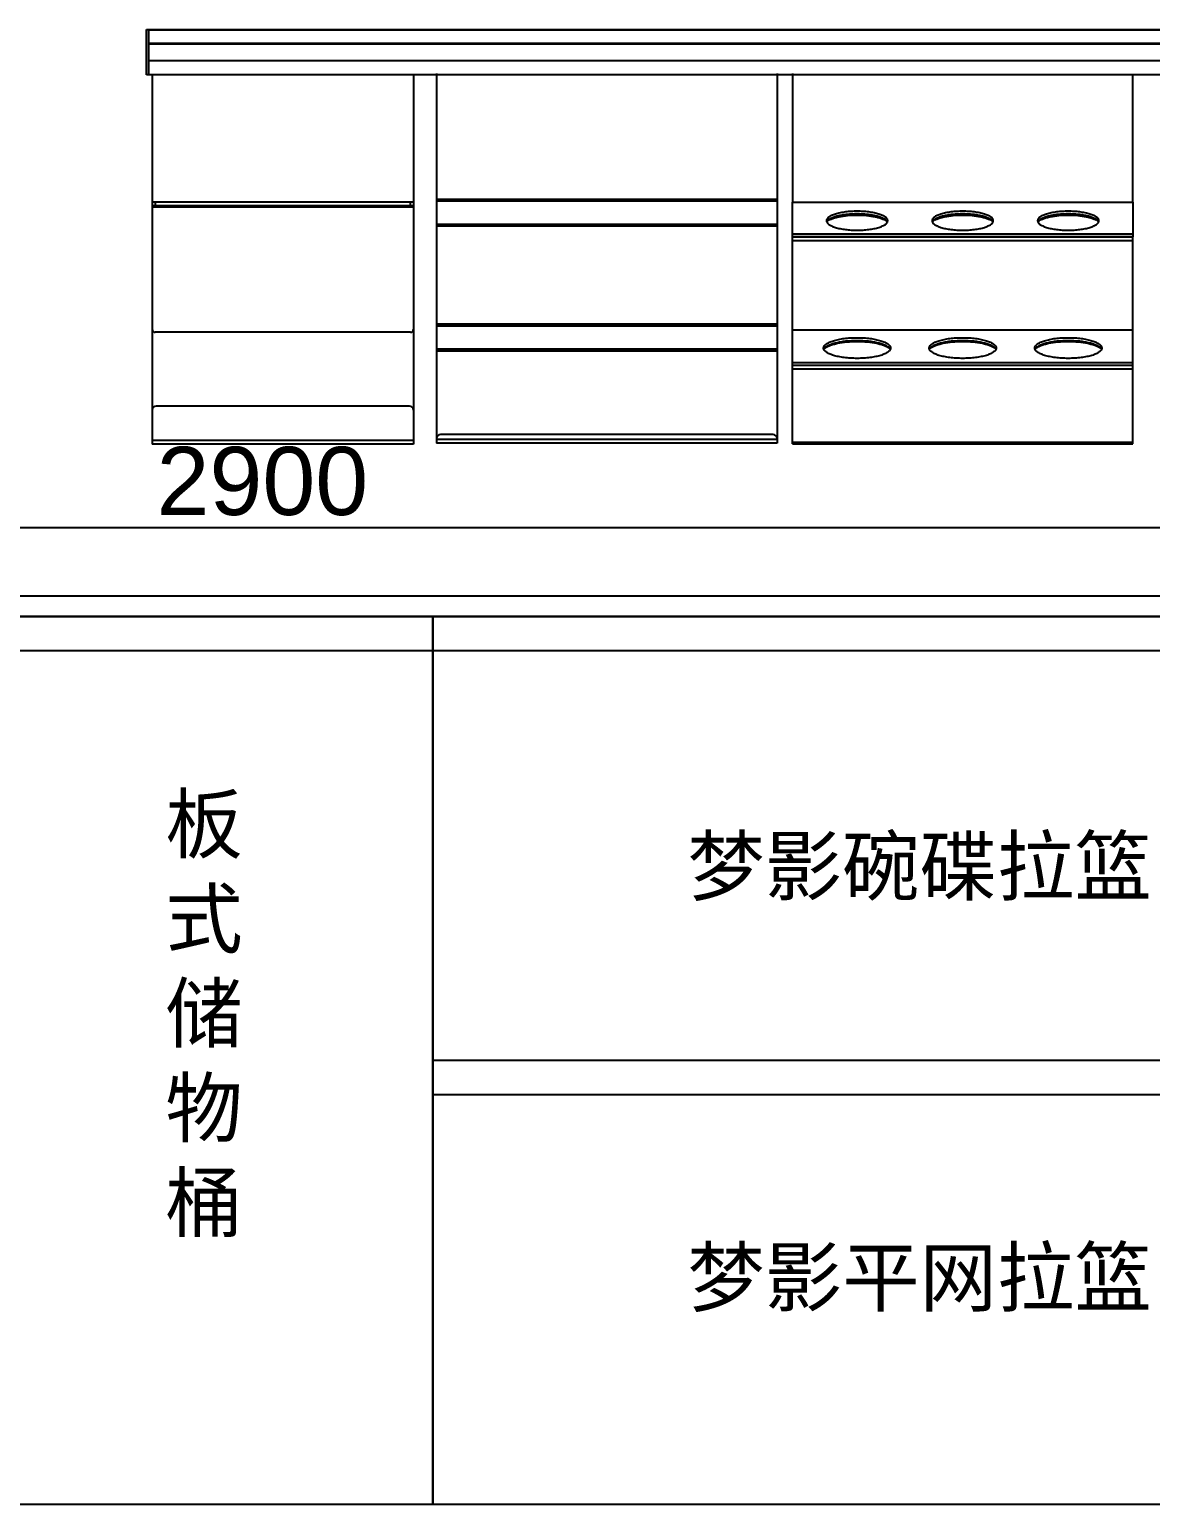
# Model space of a CAD drawing. Header units: millimetres. Extents: x 0 to 1097966, y -63096 to 223085.
# Drawn here: x 1081506 to 1082493, y 208388 to 209687 of the extents above; entities that cross this region are included whole.
import ezdxf

# ---------------------------------------------------------------- set-up
doc = ezdxf.new("R2010")
doc.units = ezdxf.units.MM
doc.linetypes.add('1800', pattern=[200000, 100000, 100000])
doc.layers.add('02___PRT_ALL_AXES', color=7, linetype='Continuous')
doc.styles.get("Standard").update_dxf_attribs({"font": 'arial.ttf'})
doc.dimstyles.new('橱柜侧', dxfattribs={"dimtxt": 60, "dimasz": 20, "dimexe": 1.25, "dimexo": 40, "dimgap": 10, "dimtad": 1, "dimdec": 0, "dimtxsty": 'Standard', "dimblk": 'ARCHTICK', "dimcen": 2.5, "dimclrd": 1, "dimclre": 1, "dimadec": 0, "dimazin": 0, "dimtfac": 1, "dimtmove": 0, "dimatfit": 3, "dimfxl": 1, "dimarcsym": 0})

# ---------------------------------------------------------------- blocks, each defined once
blk = doc.blocks.new('_ArchTick')
at = {"color": 0, "linetype": 'ByBlock', "const_width": 0.15}
blk.add_lwpolyline([(-0.5, -0.5), (0.5, 0.5)], dxfattribs=at)
blk = doc.blocks.new('*D218')
at = {"color": 1, "lineweight": -2, "transparency": 16777216}
for p, q in [((1080261.1, 209227.7), (1080261.1, 209249.4)), ((1080261.1, 209248.1), (1083161.1, 209248.1)), ((1083161.1, 209227.7), (1083161.1, 209249.4))]:
    blk.add_line(p, q, dxfattribs=at)
at = {"layer": 'Defpoints', "color": 0, "linetype": '1800', "lineweight": -2, "transparency": 16777216}
for p in [(1083161.1, 209248.1), (1080261.1, 209187.7), (1083161.1, 209187.7)]:
    blk.add_point(p, dxfattribs=at)
at = {"color": 1, "linetype": '1800', "lineweight": -2, "transparency": 16777216, "xscale": 20, "yscale": 20, "zscale": 20, "rotation": 180}
blk.add_blockref('_ArchTick', (1080261.1, 209248.1), dxfattribs=at)
at = {"color": 1, "linetype": '1800', "lineweight": -2, "transparency": 16777216, "xscale": 20, "yscale": 20, "zscale": 20}
blk.add_blockref('_ArchTick', (1083161.1, 209248.1), dxfattribs=at)
at = {"color": 0, "linetype": '1800', "transparency": 16777216, "insert": (1081711.1, 209288.7), "char_height": 60, "attachment_point": 5}
blk.add_mtext('2900', dxfattribs=at)

msp = doc.modelspace()

# ---------------------------------------------------------------- linework, layer by layer
at = {"color": 7, "linetype": 'Continuous'}
for p, q in [((1081609.154, 209646.691), (1081609.154, 209686.691)), ((1081609.154, 209686.691), (1083107.133, 209686.691)), ((1081611.154, 209646.691), (1081611.154, 209686.691)), ((1083107.133, 209686.191), (1081611.154, 209686.191)), ((1083107.133, 209674.341), (1081611.154, 209674.341)), ((1081611.154, 209674.191), (1083107.133, 209674.191)), ((1083107.133, 209659.191), (1081611.154, 209659.191)), ((1083107.133, 209659.041), (1081611.154, 209659.041)), ((1083107.133, 209646.691), (1081609.154, 209646.691)), ((1081611.154, 209647.191), (1083107.133, 209647.191)), ((1081614.171, 209646.691), (1081614.171, 209321.585)), ((1081844.171, 209646.691), (1081844.171, 209321.585)), ((1081864.415, 209647.903), (1081864.415, 209322.379)), ((1082164.415, 209647.903), (1082164.415, 209322.379)), ((1082177.88, 209647.903), (1082177.88, 209534.652)), ((1082477.88, 209534.652), (1082477.88, 209646.691)), ((1081844.171, 209534.585), (1081614.171, 209534.585)), ((1081614.171, 209531.585), (1081844.171, 209531.585)), ((1081844.171, 209530.085), (1081614.171, 209530.085)), ((1081616.671, 209534.585), (1081616.671, 209531.585)), ((1081841.671, 209531.585), (1081841.671, 209534.585)), ((1081864.415, 209537.379), (1082164.415, 209537.379)), ((1082164.415, 209535.379), (1081864.415, 209535.379)), ((1081864.415, 209515.379), (1082164.415, 209515.379)), ((1082164.415, 209513.379), (1081864.415, 209513.379)), ((1082177.88, 209321.852), (1082177.88, 209503.993)), ((1082177.88, 209503.993), (1082477.88, 209503.993)), ((1082477.88, 209321.852), (1082477.88, 209503.993)), ((1082477.88, 209500.442), (1082177.88, 209500.442)), ((1081864.415, 209427.379), (1082164.415, 209427.379)), ((1082164.415, 209425.379), (1081864.415, 209425.379)), ((1081841.671, 209420.085), (1081616.671, 209420.085)), ((1082477.88, 209421.76), (1082177.88, 209421.76)), ((1081864.415, 209405.379), (1082164.415, 209405.379)), ((1082164.415, 209403.379), (1081864.415, 209403.379)), ((1082177.88, 209393.494), (1082477.88, 209393.494)), ((1082177.88, 209391.117), (1082477.88, 209391.117)), ((1082477.88, 209387.565), (1082177.88, 209387.565)), ((1081840.671, 209355.085), (1081617.671, 209355.085)), ((1081614.171, 209325.085), (1081844.171, 209325.085)), ((1081844.171, 209321.585), (1081614.171, 209321.585)), ((1081864.415, 209325.879), (1082164.415, 209325.879)), ((1082164.415, 209322.379), (1081864.415, 209322.379)), ((1082160.915, 209329.879), (1081867.915, 209329.879)), ((1082177.88, 209323.178), (1082477.88, 209323.178)), ((1082177.88, 209321.852), (1082477.88, 209321.852))]:
    msp.add_line(p, q, dxfattribs=at)
for p, q in [((1083161.133, 209187.694), (1080261.133, 209187.694)), ((1083161.133, 209169.694), (1080261.133, 209169.694)), ((1081461.133, 209169.694), (1081861.133, 209169.694)), ((1081861.133, 209169.694), (1082661.133, 209169.694)), ((1081861.133, 208387.694), (1081861.133, 209169.694)), ((1081861.133, 209169.694), (1081861.133, 208387.694)), ((1081461.133, 209139.694), (1081861.133, 209139.694)), ((1081861.133, 209139.694), (1082661.133, 209139.694)), ((1082661.133, 208778.694), (1081861.133, 208778.694)), ((1081861.133, 208748.694), (1082661.133, 208748.694)), ((1083161.133, 208387.694), (1080261.133, 208387.694)), ((1081861.133, 208387.694), (1081461.133, 208387.694)), ((1082661.133, 208387.694), (1081861.133, 208387.694))]:
    msp.add_line(p, q)
for centre, radius, start, end in [((1081616.671, 209422.585), 2.5, 180, 270), ((1081841.671, 209422.585), 2.5, 270, 0), ((1081617.671, 209351.585), 3.5, 90, 180), ((1081840.671, 209351.585), 3.5, 0, 90), ((1081867.915, 209326.379), 3.5, 90, 180), ((1082160.915, 209326.379), 3.5, 0, 90)]:
    msp.add_arc(centre, radius, start, end, dxfattribs=at)
for points, knots in [([(1082208.499, 209517.803), (1082209.086, 209518.246), (1082210.479, 209519.081), (1082212.897, 209520.124), (1082215.786, 209521.051), (1082220.366, 209522.144), (1082226.78, 209523.041), (1082232.109, 209523.277), (1082234.88, 209523.277)], [0, 0, 0, 0, 0.08096121, 0.17761798, 0.28919889, 0.41414366, 0.6951686, 1, 1, 1, 1]), ([(1082234.88, 209523.277), (1082237.65, 209523.277), (1082242.978, 209523.041), (1082249.39, 209522.145), (1082253.969, 209521.052), (1082256.857, 209520.127), (1082259.275, 209519.084), (1082260.669, 209518.25), (1082261.256, 209517.806)], [0, 0, 0, 0, 0.30478532, 0.58578592, 0.71073207, 0.82232566, 0.91900655, 1, 1, 1, 1]), ([(1082301.499, 209517.803), (1082302.086, 209518.246), (1082303.479, 209519.081), (1082305.897, 209520.124), (1082308.786, 209521.051), (1082313.366, 209522.144), (1082319.78, 209523.041), (1082325.109, 209523.277), (1082327.88, 209523.277)], [0, 0, 0, 0, 0.08096121, 0.17761798, 0.28919889, 0.41414366, 0.6951686, 1, 1, 1, 1]), ([(1082327.88, 209523.277), (1082330.65, 209523.277), (1082335.978, 209523.041), (1082342.39, 209522.145), (1082346.969, 209521.052), (1082349.857, 209520.127), (1082352.275, 209519.084), (1082353.669, 209518.25), (1082354.256, 209517.806)], [0, 0, 0, 0, 0.30478532, 0.58578592, 0.71073207, 0.82232566, 0.91900655, 1, 1, 1, 1]), ([(1082394.499, 209517.803), (1082395.086, 209518.246), (1082396.479, 209519.081), (1082398.897, 209520.124), (1082401.786, 209521.051), (1082406.366, 209522.144), (1082412.78, 209523.041), (1082418.109, 209523.277), (1082420.88, 209523.277)], [0, 0, 0, 0, 0.08096121, 0.17761798, 0.28919889, 0.41414366, 0.6951686, 1, 1, 1, 1]), ([(1082420.88, 209523.277), (1082423.65, 209523.277), (1082428.978, 209523.041), (1082435.39, 209522.145), (1082439.969, 209521.052), (1082442.857, 209520.127), (1082445.275, 209519.084), (1082446.669, 209518.25), (1082447.256, 209517.806)], [0, 0, 0, 0, 0.30478532, 0.58578592, 0.71073207, 0.82232566, 0.91900655, 1, 1, 1, 1]), ([(1082205.38, 209406.17), (1082205.38, 209406.472), (1082205.485, 209407.104), (1082205.938, 209408.01), (1082206.666, 209408.883), (1082207.659, 209409.721), (1082208.907, 209410.523), (1082211.011, 209411.593), (1082214.221, 209412.756), (1082218.66, 209413.853), (1082223.712, 209414.67), (1082229.188, 209415.174), (1082232.961, 209415.286), (1082234.88, 209415.286)], [0, 0, 0, 0, 0.02786994, 0.05810904, 0.09251918, 0.13221757, 0.17776243, 0.22934603, 0.35010521, 0.49217156, 0.65141143, 0.82262755, 1, 1, 1, 1]), ([(1082206.04, 209405.71), (1082206.436, 209406.28), (1082207.605, 209407.378), (1082209.899, 209408.72), (1082212.883, 209409.931), (1082216.482, 209410.973), (1082220.603, 209411.819), (1082226.776, 209412.668), (1082231.599, 209412.909), (1082234.88, 209412.909)], [0, 0, 0, 0, 0.06845472, 0.15535688, 0.26143061, 0.38537404, 0.52471033, 0.67617645, 1, 1, 1, 1]), ([(1082206.164, 209405.975), (1082206.801, 209406.459), (1082208.314, 209407.369), (1082210.942, 209408.507), (1082214.085, 209409.517), (1082219.071, 209410.709), (1082226.057, 209411.688), (1082231.861, 209411.946), (1082234.88, 209411.946)], [0, 0, 0, 0, 0.08082996, 0.17739251, 0.28892315, 0.41386136, 0.69498334, 1, 1, 1, 1]), ([(1082234.88, 209415.286), (1082236.799, 209415.286), (1082240.572, 209415.174), (1082246.048, 209414.67), (1082251.101, 209413.853), (1082255.539, 209412.756), (1082258.749, 209411.593), (1082260.853, 209410.523), (1082262.101, 209409.721), (1082263.094, 209408.883), (1082263.822, 209408.01), (1082264.275, 209407.104), (1082264.38, 209406.472), (1082264.38, 209406.17)], [0, 0, 0, 0, 0.17737245, 0.34858857, 0.50782844, 0.64989479, 0.77065397, 0.82223757, 0.86778243, 0.90748082, 0.94189096, 0.97213006, 1, 1, 1, 1]), ([(1082234.88, 209412.909), (1082238.161, 209412.909), (1082242.984, 209412.668), (1082249.157, 209411.819), (1082253.278, 209410.973), (1082256.877, 209409.931), (1082259.861, 209408.72), (1082262.155, 209407.378), (1082263.324, 209406.28), (1082263.72, 209405.71)], [0, 0, 0, 0, 0.32382355, 0.47528967, 0.61462596, 0.73856939, 0.84464312, 0.93154528, 1, 1, 1, 1]), ([(1082234.88, 209411.946), (1082237.899, 209411.946), (1082243.703, 209411.688), (1082250.688, 209410.71), (1082255.673, 209409.518), (1082258.816, 209408.507), (1082261.445, 209407.37), (1082262.958, 209406.46), (1082263.595, 209405.976)], [0, 0, 0, 0, 0.30500001, 0.58611357, 0.71105234, 0.8225877, 0.91915911, 1, 1, 1, 1]), ([(1082298.38, 209406.17), (1082298.38, 209406.472), (1082298.485, 209407.104), (1082298.938, 209408.01), (1082299.666, 209408.883), (1082300.659, 209409.721), (1082301.907, 209410.523), (1082304.011, 209411.593), (1082307.221, 209412.756), (1082311.66, 209413.853), (1082316.712, 209414.67), (1082322.188, 209415.174), (1082325.961, 209415.286), (1082327.88, 209415.286)], [0, 0, 0, 0, 0.02786994, 0.05810904, 0.09251918, 0.13221757, 0.17776243, 0.22934603, 0.35010521, 0.49217156, 0.65141143, 0.82262755, 1, 1, 1, 1]), ([(1082299.04, 209405.71), (1082299.436, 209406.28), (1082300.605, 209407.378), (1082302.899, 209408.72), (1082305.883, 209409.931), (1082309.482, 209410.973), (1082313.603, 209411.819), (1082319.776, 209412.668), (1082324.599, 209412.909), (1082327.88, 209412.909)], [0, 0, 0, 0, 0.06845472, 0.15535688, 0.26143061, 0.38537404, 0.52471033, 0.67617645, 1, 1, 1, 1]), ([(1082299.164, 209405.975), (1082299.801, 209406.459), (1082301.314, 209407.369), (1082303.942, 209408.507), (1082307.085, 209409.517), (1082312.071, 209410.709), (1082319.057, 209411.688), (1082324.861, 209411.946), (1082327.88, 209411.946)], [0, 0, 0, 0, 0.08082996, 0.17739251, 0.28892315, 0.41386136, 0.69498334, 1, 1, 1, 1]), ([(1082327.88, 209415.286), (1082329.799, 209415.286), (1082333.572, 209415.174), (1082339.048, 209414.67), (1082344.101, 209413.853), (1082348.539, 209412.756), (1082351.749, 209411.593), (1082353.853, 209410.523), (1082355.101, 209409.721), (1082356.094, 209408.883), (1082356.822, 209408.01), (1082357.275, 209407.104), (1082357.38, 209406.472), (1082357.38, 209406.17)], [0, 0, 0, 0, 0.17737245, 0.34858857, 0.50782844, 0.64989479, 0.77065397, 0.82223757, 0.86778243, 0.90748082, 0.94189096, 0.97213006, 1, 1, 1, 1]), ([(1082327.88, 209412.909), (1082331.161, 209412.909), (1082335.984, 209412.668), (1082342.157, 209411.819), (1082346.278, 209410.973), (1082349.877, 209409.931), (1082352.861, 209408.72), (1082355.155, 209407.378), (1082356.324, 209406.28), (1082356.72, 209405.71)], [0, 0, 0, 0, 0.32382355, 0.47528967, 0.61462596, 0.73856939, 0.84464312, 0.93154528, 1, 1, 1, 1]), ([(1082327.88, 209411.946), (1082330.899, 209411.946), (1082336.703, 209411.688), (1082343.688, 209410.71), (1082348.673, 209409.518), (1082351.816, 209408.507), (1082354.445, 209407.37), (1082355.958, 209406.46), (1082356.595, 209405.976)], [0, 0, 0, 0, 0.30500001, 0.58611357, 0.71105234, 0.8225877, 0.91915911, 1, 1, 1, 1]), ([(1082391.38, 209406.17), (1082391.38, 209406.472), (1082391.485, 209407.104), (1082391.938, 209408.01), (1082392.666, 209408.883), (1082393.659, 209409.721), (1082394.907, 209410.523), (1082397.011, 209411.593), (1082400.221, 209412.756), (1082404.66, 209413.853), (1082409.712, 209414.67), (1082415.188, 209415.174), (1082418.961, 209415.286), (1082420.88, 209415.286)], [0, 0, 0, 0, 0.02786994, 0.05810904, 0.09251918, 0.13221757, 0.17776243, 0.22934603, 0.35010521, 0.49217156, 0.65141143, 0.82262755, 1, 1, 1, 1]), ([(1082392.04, 209405.71), (1082392.436, 209406.28), (1082393.605, 209407.378), (1082395.899, 209408.72), (1082398.883, 209409.931), (1082402.482, 209410.973), (1082406.603, 209411.819), (1082412.776, 209412.668), (1082417.599, 209412.909), (1082420.88, 209412.909)], [0, 0, 0, 0, 0.06845472, 0.15535688, 0.26143061, 0.38537404, 0.52471033, 0.67617645, 1, 1, 1, 1]), ([(1082392.164, 209405.975), (1082392.801, 209406.459), (1082394.314, 209407.369), (1082396.942, 209408.507), (1082400.085, 209409.517), (1082405.071, 209410.709), (1082412.057, 209411.688), (1082417.861, 209411.946), (1082420.88, 209411.946)], [0, 0, 0, 0, 0.08082996, 0.17739251, 0.28892315, 0.41386136, 0.69498334, 1, 1, 1, 1]), ([(1082420.88, 209415.286), (1082422.799, 209415.286), (1082426.572, 209415.174), (1082432.048, 209414.67), (1082437.101, 209413.853), (1082441.539, 209412.756), (1082444.749, 209411.593), (1082446.853, 209410.523), (1082448.101, 209409.721), (1082449.094, 209408.883), (1082449.822, 209408.01), (1082450.275, 209407.104), (1082450.38, 209406.472), (1082450.38, 209406.17)], [0, 0, 0, 0, 0.17737245, 0.34858857, 0.50782844, 0.64989479, 0.77065397, 0.82223757, 0.86778243, 0.90748082, 0.94189096, 0.97213006, 1, 1, 1, 1]), ([(1082420.88, 209412.909), (1082424.161, 209412.909), (1082428.984, 209412.668), (1082435.157, 209411.819), (1082439.278, 209410.973), (1082442.877, 209409.931), (1082445.861, 209408.72), (1082448.155, 209407.378), (1082449.324, 209406.28), (1082449.72, 209405.71)], [0, 0, 0, 0, 0.32382355, 0.47528967, 0.61462596, 0.73856939, 0.84464312, 0.93154528, 1, 1, 1, 1]), ([(1082420.88, 209411.946), (1082423.899, 209411.946), (1082429.703, 209411.688), (1082436.688, 209410.71), (1082441.673, 209409.518), (1082444.816, 209408.507), (1082447.445, 209407.37), (1082448.958, 209406.46), (1082449.595, 209405.976)], [0, 0, 0, 0, 0.30500001, 0.58611357, 0.71105234, 0.8225877, 0.91915911, 1, 1, 1, 1]), ([(1082234.88, 209397.054), (1082232.961, 209397.054), (1082229.188, 209397.167), (1082223.712, 209397.671), (1082218.66, 209398.488), (1082214.221, 209399.585), (1082211.011, 209400.747), (1082208.907, 209401.817), (1082207.659, 209402.62), (1082206.666, 209403.458), (1082205.938, 209404.331), (1082205.485, 209405.236), (1082205.38, 209405.869), (1082205.38, 209406.17)], [0, 0, 0, 0, 0.17737245, 0.34858857, 0.50782844, 0.64989479, 0.77065397, 0.82223757, 0.86778243, 0.90748082, 0.94189096, 0.97213006, 1, 1, 1, 1]), ([(1082205.633, 209404.985), (1082205.66, 209405.046), (1082205.776, 209405.299), (1082205.92, 209405.537), (1082206.04, 209405.71)], [0, 0, 0, 0, 0.24102522, 1, 1, 1, 1]), ([(1082264.38, 209406.17), (1082264.38, 209405.869), (1082264.275, 209405.236), (1082263.822, 209404.331), (1082263.094, 209403.458), (1082262.101, 209402.62), (1082260.853, 209401.817), (1082258.749, 209400.747), (1082255.539, 209399.585), (1082251.101, 209398.488), (1082246.048, 209397.671), (1082240.572, 209397.167), (1082236.799, 209397.054), (1082234.88, 209397.054)], [0, 0, 0, 0, 0.02786994, 0.05810904, 0.09251918, 0.13221757, 0.17776243, 0.22934603, 0.35010521, 0.49217156, 0.65141143, 0.82262755, 1, 1, 1, 1]), ([(1082263.72, 209405.71), (1082263.761, 209405.651), (1082263.914, 209405.42), (1082264.046, 209405.174), (1082264.127, 209404.985)], [0, 0, 0, 0, 0.25985155, 1, 1, 1, 1]), ([(1082327.88, 209397.054), (1082325.961, 209397.054), (1082322.188, 209397.167), (1082316.712, 209397.671), (1082311.66, 209398.488), (1082307.221, 209399.585), (1082304.011, 209400.747), (1082301.907, 209401.817), (1082300.659, 209402.62), (1082299.666, 209403.458), (1082298.938, 209404.331), (1082298.485, 209405.236), (1082298.38, 209405.869), (1082298.38, 209406.17)], [0, 0, 0, 0, 0.17737245, 0.34858857, 0.50782844, 0.64989479, 0.77065397, 0.82223757, 0.86778243, 0.90748082, 0.94189096, 0.97213006, 1, 1, 1, 1]), ([(1082298.633, 209404.985), (1082298.66, 209405.046), (1082298.776, 209405.299), (1082298.92, 209405.537), (1082299.04, 209405.71)], [0, 0, 0, 0, 0.24102522, 1, 1, 1, 1]), ([(1082357.38, 209406.17), (1082357.38, 209405.869), (1082357.275, 209405.236), (1082356.822, 209404.331), (1082356.094, 209403.458), (1082355.101, 209402.62), (1082353.853, 209401.817), (1082351.749, 209400.747), (1082348.539, 209399.585), (1082344.101, 209398.488), (1082339.048, 209397.671), (1082333.572, 209397.167), (1082329.799, 209397.054), (1082327.88, 209397.054)], [0, 0, 0, 0, 0.02786994, 0.05810904, 0.09251918, 0.13221757, 0.17776243, 0.22934603, 0.35010521, 0.49217156, 0.65141143, 0.82262755, 1, 1, 1, 1]), ([(1082356.72, 209405.71), (1082356.761, 209405.651), (1082356.914, 209405.42), (1082357.046, 209405.174), (1082357.127, 209404.985)], [0, 0, 0, 0, 0.25985155, 1, 1, 1, 1]), ([(1082420.88, 209397.054), (1082418.961, 209397.054), (1082415.188, 209397.167), (1082409.712, 209397.671), (1082404.66, 209398.488), (1082400.221, 209399.585), (1082397.011, 209400.747), (1082394.907, 209401.817), (1082393.659, 209402.62), (1082392.666, 209403.458), (1082391.938, 209404.331), (1082391.485, 209405.236), (1082391.38, 209405.869), (1082391.38, 209406.17)], [0, 0, 0, 0, 0.17737245, 0.34858857, 0.50782844, 0.64989479, 0.77065397, 0.82223757, 0.86778243, 0.90748082, 0.94189096, 0.97213006, 1, 1, 1, 1]), ([(1082391.633, 209404.985), (1082391.66, 209405.046), (1082391.776, 209405.299), (1082391.92, 209405.537), (1082392.04, 209405.71)], [0, 0, 0, 0, 0.24102522, 1, 1, 1, 1]), ([(1082450.38, 209406.17), (1082450.38, 209405.869), (1082450.275, 209405.236), (1082449.822, 209404.331), (1082449.094, 209403.458), (1082448.101, 209402.62), (1082446.853, 209401.817), (1082444.749, 209400.747), (1082441.539, 209399.585), (1082437.101, 209398.488), (1082432.048, 209397.671), (1082426.572, 209397.167), (1082422.799, 209397.054), (1082420.88, 209397.054)], [0, 0, 0, 0, 0.02786994, 0.05810904, 0.09251918, 0.13221757, 0.17776243, 0.22934603, 0.35010521, 0.49217156, 0.65141143, 0.82262755, 1, 1, 1, 1]), ([(1082449.72, 209405.71), (1082449.761, 209405.651), (1082449.914, 209405.42), (1082450.046, 209405.174), (1082450.127, 209404.985)], [0, 0, 0, 0, 0.25985155, 1, 1, 1, 1])]:
    msp.add_open_spline(points, degree=3, knots=knots, dxfattribs=at)
at = {"layer": '02___PRT_ALL_AXES', "color": 7, "linetype": 'Continuous'}
for p, q in [((1082177.88, 209504), (1082177.88, 209534.652)), ((1082177.88, 209534.652), (1082477.88, 209534.652)), ((1082477.88, 209534.652), (1082477.88, 209504)), ((1082477.88, 209506.377), (1082177.88, 209506.377)), ((1082477.88, 209504), (1082177.88, 209504))]:
    msp.add_line(p, q, dxfattribs=at)
for points, knots in [([(1082261.88, 209518.274), (1082261.88, 209518.55), (1082261.783, 209519.129), (1082261.37, 209519.958), (1082260.703, 209520.757), (1082259.794, 209521.524), (1082258.652, 209522.258), (1082256.726, 209523.238), (1082253.788, 209524.302), (1082249.726, 209525.306), (1082245.101, 209526.053), (1082240.09, 209526.515), (1082234.88, 209526.67), (1082229.67, 209526.515), (1082224.659, 209526.053), (1082220.034, 209525.306), (1082215.972, 209524.302), (1082213.034, 209523.238), (1082211.108, 209522.258), (1082209.966, 209521.524), (1082209.057, 209520.757), (1082208.39, 209519.958), (1082207.977, 209519.129), (1082207.88, 209518.55), (1082207.88, 209518.274)], [0, 0, 0, 0, 0.01392696, 0.02905204, 0.0462615, 0.06610796, 0.08888128, 0.11467201, 0.17505243, 0.24608612, 0.3257053, 0.41131575, 0.5, 0.58868425, 0.6742947, 0.75391388, 0.82494757, 0.88532799, 0.91111872, 0.93389204, 0.9537385, 0.97094796, 0.98607304, 1, 1, 1, 1]), ([(1082207.88, 209518.274), (1082207.88, 209517.999), (1082207.977, 209517.42), (1082208.39, 209516.591), (1082209.057, 209515.792), (1082209.966, 209515.025), (1082211.108, 209514.29), (1082213.034, 209513.311), (1082215.972, 209512.247), (1082220.034, 209511.243), (1082224.659, 209510.495), (1082229.67, 209510.034), (1082234.88, 209509.878), (1082240.09, 209510.034), (1082245.101, 209510.495), (1082249.726, 209511.243), (1082253.788, 209512.247), (1082256.726, 209513.311), (1082258.652, 209514.29), (1082259.794, 209515.025), (1082260.703, 209515.792), (1082261.37, 209516.591), (1082261.783, 209517.42), (1082261.88, 209517.999), (1082261.88, 209518.274)], [0, 0, 0, 0, 0.01392696, 0.02905204, 0.0462615, 0.06610796, 0.08888128, 0.11467201, 0.17505243, 0.24608612, 0.3257053, 0.41131575, 0.5, 0.58868425, 0.6742947, 0.75391388, 0.82494757, 0.88532799, 0.91111872, 0.93389204, 0.9537385, 0.97094796, 0.98607304, 1, 1, 1, 1]), ([(1082208.478, 209517.642), (1082208.446, 209517.597), (1082208.329, 209517.42), (1082208.225, 209517.234), (1082208.158, 209517.091)], [0, 0, 0, 0, 0.25825068, 1, 1, 1, 1]), ([(1082261.29, 209517.631), (1082260.931, 209518.154), (1082259.867, 209519.162), (1082257.772, 209520.393), (1082255.044, 209521.504), (1082251.751, 209522.461), (1082247.979, 209523.238), (1082242.323, 209524.018), (1082234.898, 209524.391), (1082227.471, 209524.021), (1082221.813, 209523.243), (1082218.037, 209522.468), (1082214.74, 209521.512), (1082212.007, 209520.402), (1082209.907, 209519.172), (1082208.839, 209518.164), (1082208.478, 209517.642)], [0, 0, 0, 0, 0.03413375, 0.0774931, 0.13046065, 0.19239114, 0.26204579, 0.3377965, 0.49979334, 0.6618239, 0.73761545, 0.80732498, 0.86932191, 0.92236374, 0.96579926, 1, 1, 1, 1]), ([(1082261.602, 209517.091), (1082261.58, 209517.137), (1082261.488, 209517.323), (1082261.379, 209517.502), (1082261.29, 209517.631)], [0, 0, 0, 0, 0.24249959, 1, 1, 1, 1]), ([(1082354.88, 209518.274), (1082354.88, 209518.55), (1082354.783, 209519.129), (1082354.37, 209519.958), (1082353.703, 209520.757), (1082352.794, 209521.524), (1082351.652, 209522.258), (1082349.726, 209523.238), (1082346.788, 209524.302), (1082342.726, 209525.306), (1082338.101, 209526.053), (1082333.09, 209526.515), (1082327.88, 209526.67), (1082322.67, 209526.515), (1082317.659, 209526.053), (1082313.034, 209525.306), (1082308.972, 209524.302), (1082306.034, 209523.238), (1082304.108, 209522.258), (1082302.966, 209521.524), (1082302.057, 209520.757), (1082301.39, 209519.958), (1082300.977, 209519.129), (1082300.88, 209518.55), (1082300.88, 209518.274)], [0, 0, 0, 0, 0.01392696, 0.02905204, 0.0462615, 0.06610796, 0.08888128, 0.11467201, 0.17505243, 0.24608612, 0.3257053, 0.41131575, 0.5, 0.58868425, 0.6742947, 0.75391388, 0.82494757, 0.88532799, 0.91111872, 0.93389204, 0.9537385, 0.97094796, 0.98607304, 1, 1, 1, 1]), ([(1082300.88, 209518.274), (1082300.88, 209517.999), (1082300.977, 209517.42), (1082301.39, 209516.591), (1082302.057, 209515.792), (1082302.966, 209515.025), (1082304.108, 209514.29), (1082306.034, 209513.311), (1082308.972, 209512.247), (1082313.034, 209511.243), (1082317.659, 209510.495), (1082322.67, 209510.034), (1082327.88, 209509.878), (1082333.09, 209510.034), (1082338.101, 209510.495), (1082342.726, 209511.243), (1082346.788, 209512.247), (1082349.726, 209513.311), (1082351.652, 209514.29), (1082352.794, 209515.025), (1082353.703, 209515.792), (1082354.37, 209516.591), (1082354.783, 209517.42), (1082354.88, 209517.999), (1082354.88, 209518.274)], [0, 0, 0, 0, 0.01392696, 0.02905204, 0.0462615, 0.06610796, 0.08888128, 0.11467201, 0.17505243, 0.24608612, 0.3257053, 0.41131575, 0.5, 0.58868425, 0.6742947, 0.75391388, 0.82494757, 0.88532799, 0.91111872, 0.93389204, 0.9537385, 0.97094796, 0.98607304, 1, 1, 1, 1]), ([(1082301.478, 209517.642), (1082301.446, 209517.597), (1082301.329, 209517.42), (1082301.225, 209517.234), (1082301.158, 209517.091)], [0, 0, 0, 0, 0.25825068, 1, 1, 1, 1]), ([(1082354.29, 209517.631), (1082353.931, 209518.154), (1082352.867, 209519.162), (1082350.772, 209520.393), (1082348.044, 209521.504), (1082344.751, 209522.461), (1082340.979, 209523.238), (1082335.323, 209524.018), (1082327.898, 209524.391), (1082320.471, 209524.021), (1082314.813, 209523.243), (1082311.037, 209522.468), (1082307.74, 209521.512), (1082305.007, 209520.402), (1082302.907, 209519.172), (1082301.839, 209518.164), (1082301.478, 209517.642)], [0, 0, 0, 0, 0.03413375, 0.0774931, 0.13046065, 0.19239114, 0.26204579, 0.3377965, 0.49979334, 0.6618239, 0.73761545, 0.80732498, 0.86932191, 0.92236374, 0.96579926, 1, 1, 1, 1]), ([(1082354.602, 209517.091), (1082354.58, 209517.137), (1082354.488, 209517.323), (1082354.379, 209517.502), (1082354.29, 209517.631)], [0, 0, 0, 0, 0.24249959, 1, 1, 1, 1]), ([(1082447.88, 209518.274), (1082447.88, 209518.55), (1082447.783, 209519.129), (1082447.37, 209519.958), (1082446.703, 209520.757), (1082445.794, 209521.524), (1082444.652, 209522.258), (1082442.726, 209523.238), (1082439.788, 209524.302), (1082435.726, 209525.306), (1082431.101, 209526.053), (1082426.09, 209526.515), (1082420.88, 209526.67), (1082415.67, 209526.515), (1082410.659, 209526.053), (1082406.034, 209525.306), (1082401.972, 209524.302), (1082399.034, 209523.238), (1082397.108, 209522.258), (1082395.966, 209521.524), (1082395.057, 209520.757), (1082394.39, 209519.958), (1082393.977, 209519.129), (1082393.88, 209518.55), (1082393.88, 209518.274)], [0, 0, 0, 0, 0.01392696, 0.02905204, 0.0462615, 0.06610796, 0.08888128, 0.11467201, 0.17505243, 0.24608612, 0.3257053, 0.41131575, 0.5, 0.58868425, 0.6742947, 0.75391388, 0.82494757, 0.88532799, 0.91111872, 0.93389204, 0.9537385, 0.97094796, 0.98607304, 1, 1, 1, 1]), ([(1082393.88, 209518.274), (1082393.88, 209517.999), (1082393.977, 209517.42), (1082394.39, 209516.591), (1082395.057, 209515.792), (1082395.966, 209515.025), (1082397.108, 209514.29), (1082399.034, 209513.311), (1082401.972, 209512.247), (1082406.034, 209511.243), (1082410.659, 209510.495), (1082415.67, 209510.034), (1082420.88, 209509.878), (1082426.09, 209510.034), (1082431.101, 209510.495), (1082435.726, 209511.243), (1082439.788, 209512.247), (1082442.726, 209513.311), (1082444.652, 209514.29), (1082445.794, 209515.025), (1082446.703, 209515.792), (1082447.37, 209516.591), (1082447.783, 209517.42), (1082447.88, 209517.999), (1082447.88, 209518.274)], [0, 0, 0, 0, 0.01392696, 0.02905204, 0.0462615, 0.06610796, 0.08888128, 0.11467201, 0.17505243, 0.24608612, 0.3257053, 0.41131575, 0.5, 0.58868425, 0.6742947, 0.75391388, 0.82494757, 0.88532799, 0.91111872, 0.93389204, 0.9537385, 0.97094796, 0.98607304, 1, 1, 1, 1]), ([(1082394.478, 209517.642), (1082394.446, 209517.597), (1082394.329, 209517.42), (1082394.225, 209517.234), (1082394.158, 209517.091)], [0, 0, 0, 0, 0.25825068, 1, 1, 1, 1]), ([(1082447.29, 209517.631), (1082446.931, 209518.154), (1082445.867, 209519.162), (1082443.772, 209520.393), (1082441.044, 209521.504), (1082437.751, 209522.461), (1082433.979, 209523.238), (1082428.323, 209524.018), (1082420.898, 209524.391), (1082413.471, 209524.021), (1082407.813, 209523.243), (1082404.037, 209522.468), (1082400.74, 209521.512), (1082398.007, 209520.402), (1082395.907, 209519.172), (1082394.839, 209518.164), (1082394.478, 209517.642)], [0, 0, 0, 0, 0.03413375, 0.0774931, 0.13046065, 0.19239114, 0.26204579, 0.3377965, 0.49979334, 0.6618239, 0.73761545, 0.80732498, 0.86932191, 0.92236374, 0.96579926, 1, 1, 1, 1]), ([(1082447.602, 209517.091), (1082447.58, 209517.137), (1082447.488, 209517.323), (1082447.379, 209517.502), (1082447.29, 209517.631)], [0, 0, 0, 0, 0.24249959, 1, 1, 1, 1])]:
    msp.add_open_spline(points, degree=3, knots=knots, dxfattribs=at)

# ---------------------------------------------------------------- texts
at = {"char_height": 50, "attachment_point": 3}
for s, insert, width in [('{\\f宋体|b0|i0|c134|p2;板式储物桶}', (1081693.815, 209012.019), 90.40538), ('{\\f宋体|b0|i0|c134|p2;梦影碗碟拉篮}', (1082494.532, 208974.901), 613.45914), ('{\\f宋体|b0|i0|c134|p2;梦影平网拉篮}', (1082494.532, 208612.885), 613.45914)]:
    msp.add_mtext(s, dxfattribs=dict(at, insert=insert, width=width))

# ---------------------------------------------------------------- dimensions: what is measured, and where the dimension line sits
dim = msp.add_linear_dim(base=(1083161.133, 209248.114), p1=(1080261.133, 209187.694), p2=(1083161.133, 209187.694), dimstyle='橱柜侧')
dim.commit()
dim.dimension.update_dxf_attribs({"geometry": '*D218', "text_midpoint": (1081711.133, 209288.748)})

doc.saveas('drawing.dxf')
